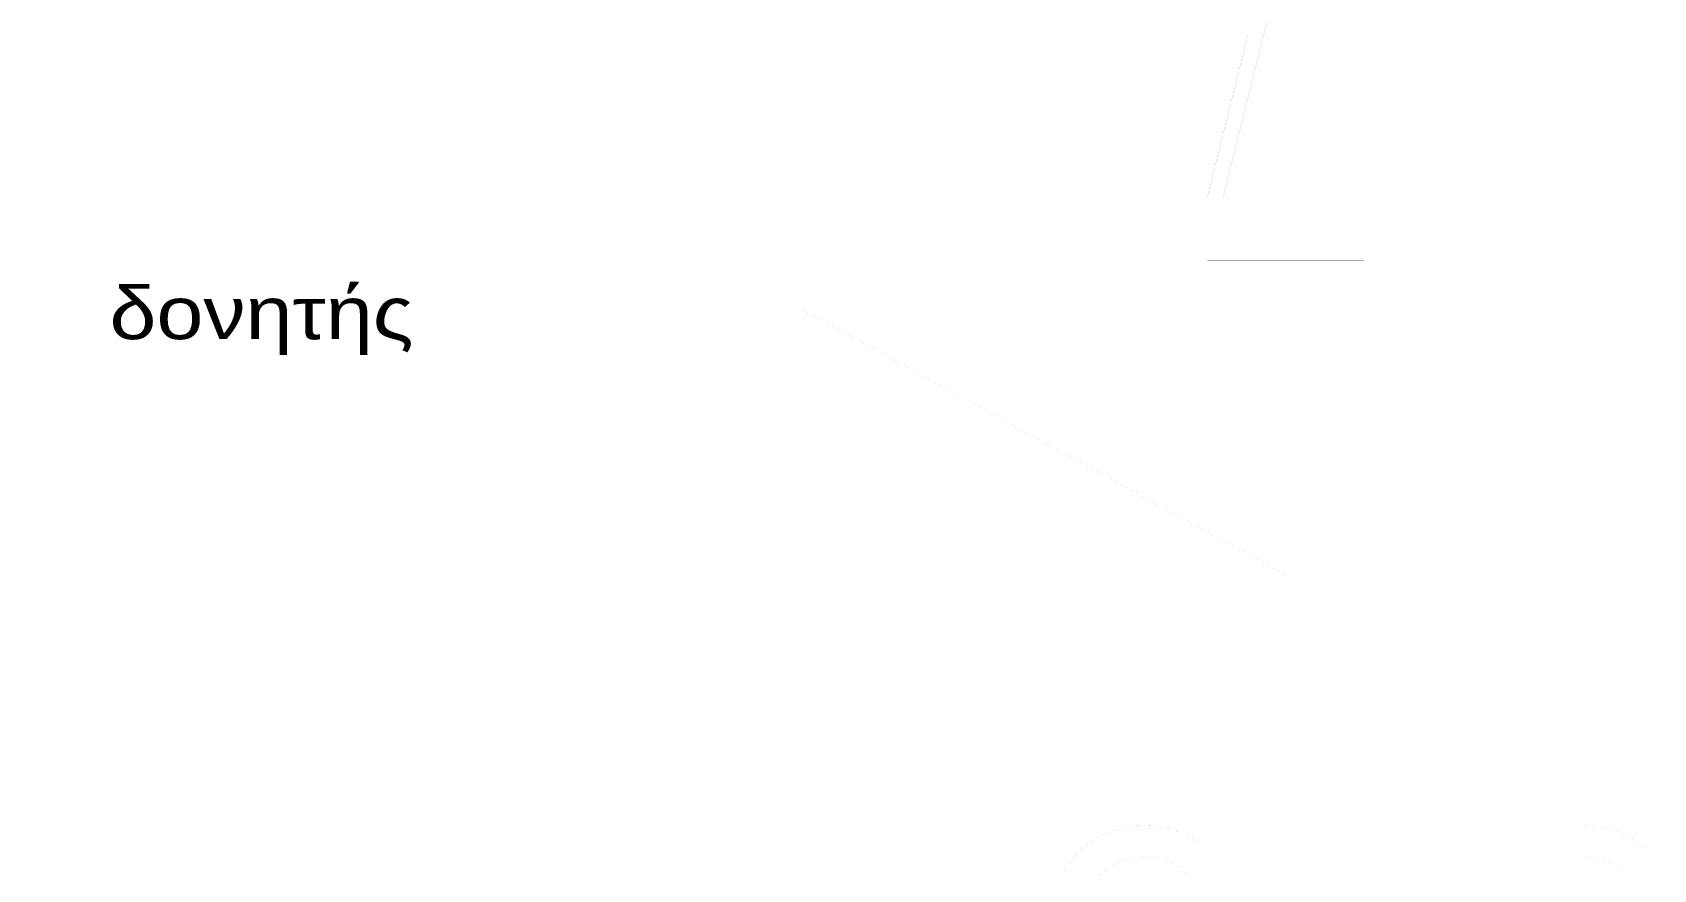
# Model space of a CAD drawing. Header units: millimetres. Extents: x -2171 to 1563, y -1758 to -1505.
# Drawn here: x 1350.382 to 1354.263, y -1611.962 to -1609.957 of the extents above; entities that cross this region are included whole.
import ezdxf

# ---------------------------------------------------------------- set-up
doc = ezdxf.new("R2010")
doc.units = ezdxf.units.MM
doc.layers.add('Tablet', color=7, linetype='Continuous', true_color=0x0180ff)
doc.styles.add('S2Arl419_b_1151_161', font='arial.ttf', dxfattribs={"width": 1.15091, "height": 0.041893})

msp = doc.modelspace()

# ---------------------------------------------------------------- linework, layer by layer
at = {"layer": 'Tablet', "color": 7}
for points in [[(1353.1572, -1611.856, 0.00006, 0.00006, 0), (1353.1572, -1610.6527, 0.00006, 0.00006, 0), (1353.2322, -1610.6527, 0.00006, 0.00006, 0), (1353.2322, -1610.5027, 0.00006, 0.00006, 0), (1353.1947, -1610.5027, 0.00006, 0.00006, 0), (1353.1947, -1610.3527, 0.00006, 0.00006, 0), (1353.3072, -1609.9027, 0.00006, 0.00006, 0), (1353.3822, -1609.9027, 0.00006, 0.00006, 0), (1353.4572, -1609.9027, 0.00006, 0.00006, 0), (1353.5697, -1610.3527, 0.00006, 0.00006, 0), (1353.5697, -1610.5027, 0.00006, 0.00006, 0), (1353.5322, -1610.5027, 0.00006, 0.00006, 0), (1353.5322, -1610.6527, 0.00006, 0.00006, 0), (1353.6072, -1610.6527, 0.00006, 0.00006, 0), (1353.6072, -1611.856, 0.00006, 0.00006, 0)], [(1353.2322, -1610.3527, 0.00006, 0.00006, 0), (1353.3447, -1609.9027, 0.00006, 0.00006, 0)], [(1353.2322, -1610.5027, 0.00006, 0.00006, 0), (1353.2322, -1610.3527, 0.00006, 0.00006, 0)], [(1353.5322, -1610.5027, 0.00006, 0.00006, 0), (1353.2322, -1610.5027, 0.00006, 0.00006, 0)], [(1353.2455, -1610.6527, 0.00006, 0.00006, 0), (1353.2455, -1610.5027, 0.00006, 0.00006, 0)], [(1353.2697, -1610.6527, 0.00006, 0.00006, 0), (1353.2697, -1610.5027, 0.00006, 0.00006, 0)], [(1353.3043, -1610.6527, 0.00006, 0.00006, 0), (1353.3043, -1610.5027, 0.00006, 0.00006, 0)], [(1353.3608, -1610.6527, 0.00006, 0.00006, 0), (1353.3608, -1610.5027, 0.00006, 0.00006, 0)], [(1353.4947, -1610.6527, 0.00006, 0.00006, 0), (1353.4947, -1610.5027, 0.00006, 0.00006, 0)], [(1353.5178, -1610.6527, 0.00006, 0.00006, 0), (1353.5178, -1610.5027, 0.00006, 0.00006, 0)], [(1353.1849, -1611.8527, 0.00006, 0.00006, 0), (1353.1849, -1610.6527, 0.00006, 0.00006, 0)], [(1353.2322, -1610.6527, 0.00006, 0.00006, 0), (1353.2322, -1611.8527, 0.00006, 0.00006, 0)], [(1353.5322, -1610.6527, 0.00006, 0.00006, 0), (1353.2322, -1610.6527, 0.00006, 0.00006, 0)], [(1353.5642, -1610.6527, 0.00006, 0.00006, 0), (1353.5642, -1611.8527, 0.00006, 0.00006, 0)], [(1353.7341, -1612.4522, 0.00006, 0.00006, 0), (1353.2038, -1611.9219, 0.00006, 0.00006, 0), (1353.1725, -1611.8958, 0.00006, 0.00006, 0), (1353.137, -1611.8758, 0.00006, 0.00006, 0), (1353.0985, -1611.8625, 0.00006, 0.00006, 0), (1353.0583, -1611.8564, 0.00006, 0.00006, 0), (1353.0176, -1611.8576, 0.00006, 0.00006, 0), (1352.9777, -1611.8662, 0.00006, 0.00006, 0), (1352.9401, -1611.8818, 0.00006, 0.00006, 0), (1352.9059, -1611.9039, 0.00006, 0.00006, 0), (1352.8763, -1611.9318, 0.00006, 0.00006, 0), (1352.8521, -1611.9646, 0.00006, 0.00006, 0)], [(1354.267, -1611.9364, 0.00006, 0.00006, 0), (1354.2393, -1611.9086, 0.00006, 0.00006, 0), (1354.2072, -1611.8861, 0.00006, 0.00006, 0), (1354.1716, -1611.8696, 0.00006, 0.00006, 0), (1354.1338, -1611.8594, 0.00006, 0.00006, 0), (1354.0947, -1611.856, 0.00006, 0.00006, 0), (1353.0447, -1611.856, 0.00006, 0.00006, 0)], [(1352.9386, -1611.9749, 0.00006, 0.00006, 0), (1352.9613, -1611.9563, 0.00006, 0.00006, 0), (1352.9873, -1611.9424, 0.00006, 0.00006, 0), (1353.0154, -1611.9339, 0.00006, 0.00006, 0), (1353.0447, -1611.931, 0.00006, 0.00006, 0), (1353.0739, -1611.9339, 0.00006, 0.00006, 0), (1353.1021, -1611.9424, 0.00006, 0.00006, 0), (1353.128, -1611.9563, 0.00006, 0.00006, 0), (1353.1508, -1611.9749, 0.00006, 0.00006, 0)], [(1353.2129, -1611.931, 0.00006, 0.00006, 0), (1354.0947, -1611.931, 0.00006, 0.00006, 0), (1354.1207, -1611.9333, 0.00006, 0.00006, 0), (1354.146, -1611.94, 0.00006, 0.00006, 0), (1354.1697, -1611.9511, 0.00006, 0.00006, 0), (1354.1911, -1611.9661, 0.00006, 0.00006, 0)], [(1353.2322, -1611.9503, 0.00006, 0.00006, 0), (1353.2322, -1611.931, 0.00006, 0.00006, 0)], [(1353.5642, -1611.931, 0.00006, 0.00006, 0), (1353.5642, -1612.2823, 0.00006, 0.00006, 0)]]:
    msp.add_lwpolyline(points, format="xyseb", dxfattribs=at)
at = {"layer": 'Tablet', "color": 86}
msp.add_lwpolyline([(1353.3822, -1611.256, 0.000045, 0.000045, 0), (1352.2197, -1610.6185, 0.000045, 0.000045, 0), (1351.8072, -1610.6185, 0.000045, 0.000045, 0)], format="xyseb", dxfattribs=at)
msp.add_lwpolyline([(1353.3634, -1611.256, 0.00000375, 0.00000375, 0), (1353.3638, -1611.2523, 0.00000375, 0.00000375, 0), (1353.3649, -1611.2488, 0.00000375, 0.00000375, 0), (1353.3718, -1611.2404, 0.00000375, 0.00000375, 0), (1353.375, -1611.2387, 0.00000375, 0.00000375, 0), (1353.3785, -1611.2376, 0.00000375, 0.00000375, 0), (1353.3822, -1611.2372, 0.00000375, 0.00000375, 0), (1353.3858, -1611.2376, 0.00000375, 0.00000375, 0), (1353.3894, -1611.2387, 0.00000375, 0.00000375, 0), (1353.3978, -1611.2456, 0.00000375, 0.00000375, 0), (1353.3995, -1611.2488, 0.00000375, 0.00000375, 0), (1353.4006, -1611.2523, 0.00000375, 0.00000375, 0), (1353.4009, -1611.256, 0.00000375, 0.00000375, 0), (1353.4006, -1611.2596, 0.00000375, 0.00000375, 0), (1353.3995, -1611.2632, 0.00000375, 0.00000375, 0), (1353.3926, -1611.2716, 0.00000375, 0.00000375, 0), (1353.3894, -1611.2733, 0.00000375, 0.00000375, 0), (1353.3858, -1611.2744, 0.00000375, 0.00000375, 0), (1353.3822, -1611.2747, 0.00000375, 0.00000375, 0), (1353.3785, -1611.2744, 0.00000375, 0.00000375, 0), (1353.375, -1611.2733, 0.00000375, 0.00000375, 0), (1353.3666, -1611.2664, 0.00000375, 0.00000375, 0), (1353.3649, -1611.2632, 0.00000375, 0.00000375, 0), (1353.3638, -1611.2596, 0.00000375, 0.00000375, 0), (1353.3634, -1611.256, 0.00000375, 0.00000375, 0)], format="xyseb", close=True, dxfattribs=at)
at = {"layer": 'Tablet', "color": 1}
msp.add_lwpolyline([(1353.1572, -1611.6685, 0.00006, 0.00006, 0), (1352.6322, -1611.6685, 0.00006, 0.00006, 0), (1352.6322, -1614.2935, 0.00006, 0.00006, 0), (1350.3822, -1614.2935, 0.00006, 0.00006, 0), (1350.3822, -1615.4185, 0.00006, 0.00006, 0), (1353.1572, -1615.4185, 0.00006, 0.00006, 0), (1353.6072, -1615.4185, 0.00006, 0.00006, 0), (1356.7572, -1615.4185, 0.00006, 0.00006, 0), (1356.7572, -1614.2935, 0.00006, 0.00006, 0), (1354.5072, -1614.2935, 0.00006, 0.00006, 0), (1354.5072, -1611.6685, 0.00006, 0.00006, 0), (1353.6072, -1611.6685, 0.00006, 0.00006, 0)], format="xyseb", dxfattribs=at)
at = {"layer": 'Tablet', "color": 9}
for points in [[(1352.4723, -1611.6685, 0.000045, 0.000045, 0), (1352.4447, -1611.6961, 0.000045, 0.000045, 0)], [(1352.6049, -1611.6685, 0.000045, 0.000045, 0), (1352.4447, -1611.8287, 0.000045, 0.000045, 0)], [(1352.6322, -1611.7737, 0.000045, 0.000045, 0), (1352.4447, -1611.9612, 0.000045, 0.000045, 0)], [(1352.6322, -1611.9063, 0.000045, 0.000045, 0), (1352.4447, -1612.0938, 0.000045, 0.000045, 0)]]:
    msp.add_lwpolyline(points, format="xyseb", dxfattribs=at)
at = {"layer": 'Tablet', "color": 1}
msp.add_lwpolyline([(1352.4447, -1614.2935, 0.00006, 0.00006, 0), (1352.4447, -1611.6685, 0.00006, 0.00006, 0), (1352.6322, -1611.6685, 0.00006, 0.00006, 0), (1352.6322, -1614.2935, 0.00006, 0.00006, 0)], format="xyseb", close=True, dxfattribs=at)
at = {"layer": 'Tablet', "color": 7}
msp.add_lwpolyline([(1353.2129, -1611.9277, 0.00006, 0.00006, 0), (1353.6072, -1611.9277, 0.00006, 0.00006, 0), (1353.6072, -1612.322, 0.00006, 0.00006, 0)], format="xyseb", close=True, dxfattribs=at)

# ---------------------------------------------------------------- texts
at = {"color": 86, "style": 'S2Arl419_b_1151_161', "width": 1.15091}
msp.add_text('δονητής', height=0.12568, dxfattribs=at).set_placement((1350.5666, -1610.6918))

doc.saveas('drawing.dxf')
